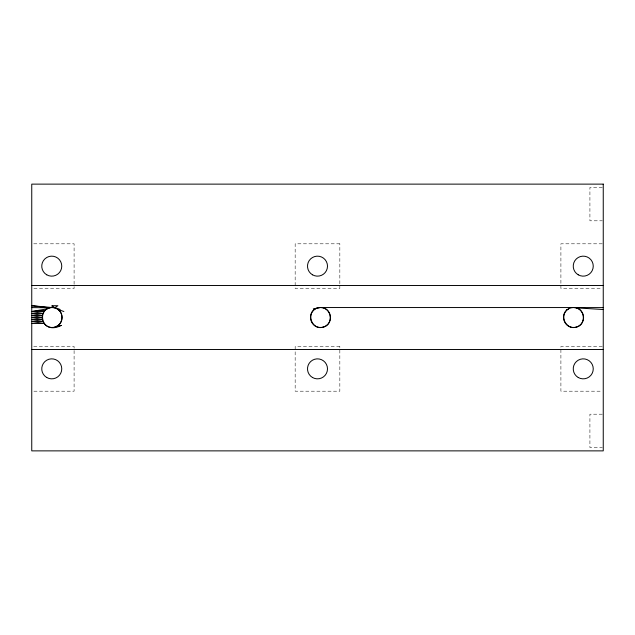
<?xml version="1.0" encoding="UTF-8"?>
<svg xmlns="http://www.w3.org/2000/svg" width="635" height="635" viewBox="0 0 635 635"><rect width="100%" height="100%" fill="white"/><g stroke="black" fill="none" stroke-linecap="round" stroke-linejoin="round"><path stroke-width="0.48" stroke-dasharray="3.17 2.38" d="M602.297 187.46L589.915 187.46L589.915 220.805L602.297 220.805M33.718 243.808L74.097 243.808L74.097 288.488L33.718 288.488M602.266 243.808L560.903 243.808L560.903 288.488L602.266 288.488M33.718 346.512L74.097 346.512L74.097 391.192L33.718 391.192M602.266 346.512L560.903 346.512L560.903 391.192L602.266 391.192M602.297 414.195L589.915 414.195L589.915 447.54L602.297 447.54M339.836 243.808L295.164 243.808L295.164 288.488L339.836 288.488L339.836 243.808M339.836 346.512L295.164 346.512L295.164 391.192L339.836 391.192L339.836 346.512"/><path stroke-width="0.95" d="M60.135 309.475C35.465 298.672 37.648 337.328 61.23 325.461L58.007 325.461M54.681 327.16C63.024 325.279 64.667 312.817 57.094 308.84M568.571 308.84C558.49 314.095 565.539 330.454 576.167 327.16C587.216 324.755 584.764 306.951 573.572 307.554L320.5 307.538L313.317 308.84M317.913 307.84A10.001 10.001 0 0 0 313.428 324.572A10.001 10.001 0 0 0 330.16 320.088A10.001 10.001 0 0 0 317.913 307.84C305.26 310.753 310.975 330.851 323.088 327.16C334.177 324.763 331.629 306.919 320.5 307.538M47.085 308.84L31.75 311.499L43.013 313.492L31.75 313.492L42.354 315.492L31.75 315.492L42.085 317.5L31.75 317.5L42.354 319.508L31.75 319.508L43.013 321.508L31.75 321.508L44.188 323.501L31.75 323.501M57.094 326.16L61.23 325.461L57.769 325.644M567.817 309.42L566.38 309.539L567.658 309.539M45.014 310.428L31.75 311.499L44.188 311.499M31.75 285.488L603.25 285.488M52.086 305.713L57.92 305.713L54.681 307.777L52.086 305.713L52.086 307.546L31.75 305.713L49.498 307.761L31.75 307.61M31.75 349.512L603.25 349.512M573.572 307.554L603.25 307.61M576.167 307.84L603.25 309.539M57.92 309.475L63.881 311.499M603.25 184.126L31.75 184.126L31.75 450.874L603.25 450.874L603.25 184.126M578.239 274.812A10.001 10.001 0 0 0 593.249 266.152A10.001 10.001 0 0 0 578.239 257.492A10.001 10.001 0 0 0 578.239 274.812M312.499 274.812A10.001 10.001 0 0 0 327.501 266.152A10.001 10.001 0 0 0 312.499 257.492A10.001 10.001 0 0 0 312.499 274.812M46.752 274.812A10.001 10.001 0 0 0 61.762 266.152A10.001 10.001 0 0 0 46.752 257.492A10.001 10.001 0 0 0 46.752 274.812M312.499 377.507A10.001 10.001 0 0 0 327.501 368.848A10.001 10.001 0 0 0 312.499 360.188A10.001 10.001 0 0 0 312.499 377.507M46.752 377.507A10.001 10.001 0 0 0 61.762 368.848A10.001 10.001 0 0 0 46.752 360.188A10.001 10.001 0 0 0 46.752 377.507M578.239 377.507A10.001 10.001 0 0 0 593.249 368.848A10.001 10.001 0 0 0 578.239 360.188A10.001 10.001 0 0 0 578.239 377.507M45.014 324.572A10.001 10.001 0 0 0 61.754 320.088A10.001 10.001 0 0 0 49.498 307.84A10.001 10.001 0 0 0 45.014 324.572M566.499 324.572A10.001 10.001 0 0 0 583.24 320.088A10.001 10.001 0 0 0 570.984 307.84A10.001 10.001 0 0 0 566.499 324.572"/></g></svg>
